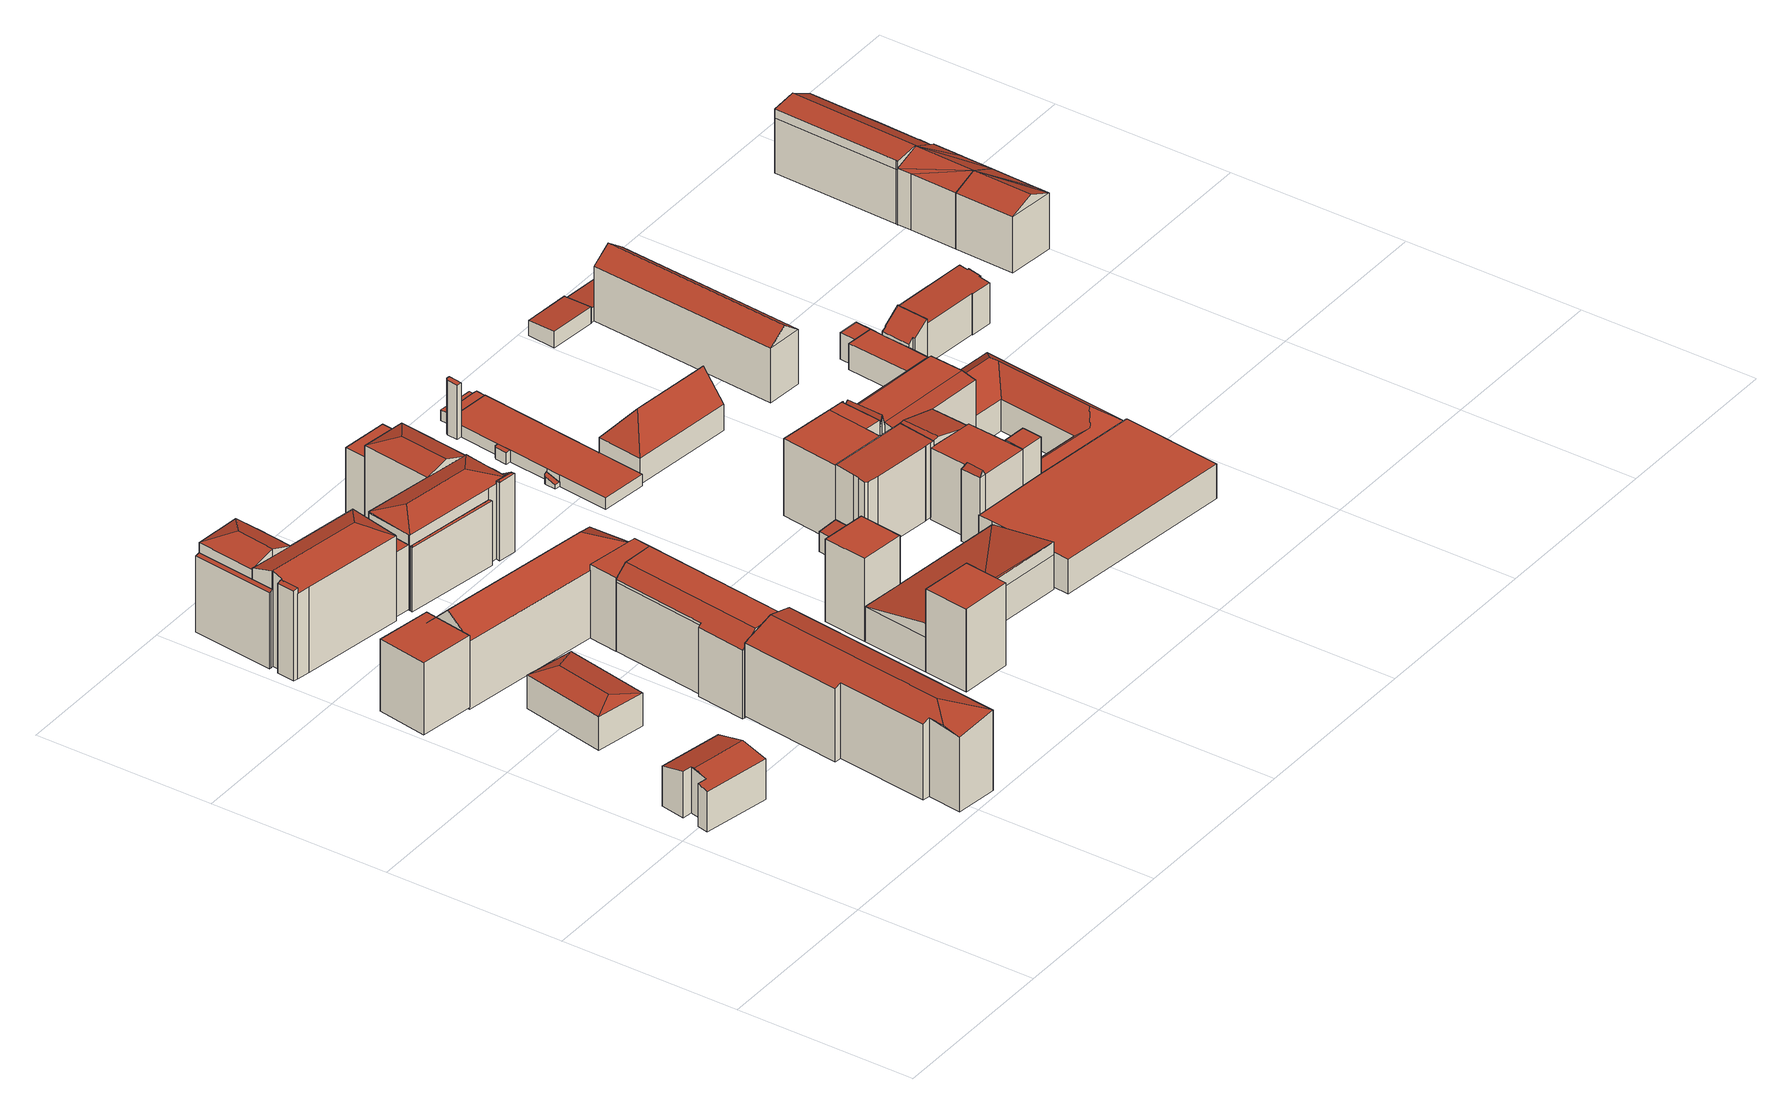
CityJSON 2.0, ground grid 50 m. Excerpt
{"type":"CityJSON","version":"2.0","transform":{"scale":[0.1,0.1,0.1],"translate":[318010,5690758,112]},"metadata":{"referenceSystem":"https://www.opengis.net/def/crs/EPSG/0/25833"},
"CityObjects":{
"building1":{"type":"Building","attributes":{"Dachtyp_tdc":"tdcFreeFormRoof","Gemeindeschluessel":14713000,"Dachneigung":14.2,"QualitaetDacherkennung":83,"Geometrietyp2DReferenz":"3000","function":"31001_9998","roofType":"5000","measuredHeight":13.36},"geometry":[{"type":"MultiSurface","lod":"2","boundaries":[[[0,1,2,3]],[[1,4,5,2]],[[4,6,7,5]],[[6,8,9,7]],[[8,10,11,9]],[[10,12,13,11]],[[12,14,15,13]],[[14,0,3,15]],[[10,16,17,0,14,12]],[[1,17,16,8,6,4]],[[1,0,17]],[[10,8,16]],[[3,2,5,7,9,11,13,15]]],"semantics":{"surfaces":[{"type":"WallSurface"},{"type":"RoofSurface"},{"type":"GroundSurface"}],"values":[0,0,0,0,0,0,0,0,1,1,0,0,2]}}]},
"building2":{"type":"Building","attributes":{"Dachtyp_tdc":"tdcPolyFlatRoof","Gemeindeschluessel":14713000,"Dachneigung":0,"QualitaetDacherkennung":47,"Geometrietyp2DReferenz":"3000","function":"31001_9998","roofType":"1000","measuredHeight":20.66},"geometry":[{"type":"MultiSurface","lod":"2","boundaries":[[[18,19,20,21]],[[19,22,23,20]],[[22,24,25,23]],[[24,18,21,25]],[[24,22,19,18]],[[21,20,23,25]]],"semantics":{"surfaces":[{"type":"WallSurface"},{"type":"RoofSurface"},{"type":"GroundSurface"}],"values":[0,0,0,0,1,2]}}]},
"building3":{"type":"Building","attributes":{"Dachtyp_tdc":"tdcHipRoof","Gemeindeschluessel":14713000,"Dachneigung":10.72,"QualitaetDacherkennung":70,"Geometrietyp2DReferenz":"3000","function":"31001_9998","roofType":"3200","measuredHeight":10.9},"geometry":[{"type":"MultiSurface","lod":"2","boundaries":[[[26,27,28,29]],[[27,30,31,28]],[[30,32,33,31]],[[32,26,29,33]],[[30,27,34]],[[26,32,35]],[[27,26,35,34]],[[32,30,34,35]],[[29,28,31,33]]],"semantics":{"surfaces":[{"type":"WallSurface"},{"type":"RoofSurface"},{"type":"GroundSurface"}],"values":[0,0,0,0,1,1,1,1,2]}}]},
"building4":{"type":"Building","attributes":{"Dachtyp_tdc":"tdcFreeFormRoof","Gemeindeschluessel":14713000,"Dachneigung":20.12,"QualitaetDacherkennung":16,"Geometrietyp2DReferenz":"3000","function":"31001_9998","roofType":"5000","measuredHeight":24.32},"geometry":[{"type":"MultiSurface","lod":"2","boundaries":[[[36,37,38,39]],[[37,40,41,38]],[[40,42,43,41]],[[42,44,45,43]],[[44,46,47,45]],[[46,48,49,47]],[[48,50,51,49]],[[50,36,39,51]],[[40,52,53,42]],[[37,54,52,40]],[[36,50,48,46,44,53,52,54]],[[44,42,53]],[[37,36,54]],[[39,38,41,43,45,47,49,51]]],"semantics":{"surfaces":[{"type":"WallSurface"},{"type":"RoofSurface"},{"type":"GroundSurface"}],"values":[0,0,0,0,0,0,0,0,1,1,1,0,0,2]}}]},
"building5":{"type":"Building","attributes":{"Gemeindeschluessel":14713000,"Geometrietyp2DReferenz":"3000","function":"31001_2000","roofType":"9999"},"children":["building5-1","building5-2","building5-3","building5-4"]},
"building5-1":{"type":"BuildingPart","attributes":{"Dachtyp_tdc":"tdcHipAndGableRoof","Dachneigung":20.07,"QualitaetDacherkennung":75,"Geometrietyp2DReferenz":"3000","roofType":"5000","measuredHeight":27.4},"parents":["building5"],"geometry":[{"type":"MultiSurface","lod":"2","boundaries":[[[55,56,57,58,59]],[[56,60,61,57]],[[60,62,63,61]],[[62,64,65,63]],[[56,55,66]],[[55,67,68,69,66]],[[69,70,64,62,60,56,66]],[[65,71,72,58,57,61,63]],[[73,70,69]],[[71,65,64,70,73]],[[68,73,69]],[[67,74,72,71,73,68]],[[55,59,74,67]],[[59,58,72,74]]],"semantics":{"surfaces":[{"type":"WallSurface"},{"type":"RoofSurface"},{"type":"GroundSurface"},{"type":"ClosureSurface"}],"values":[0,0,0,0,1,1,1,2,0,3,0,3,0,3]}}]},
"building5-2":{"type":"BuildingPart","attributes":{"Dachtyp_tdc":"tdcHipAndGableRoof","Dachneigung":19.99,"QualitaetDacherkennung":56,"Geometrietyp2DReferenz":"3000","roofType":"5000","measuredHeight":27.37},"parents":["building5"],"geometry":[{"type":"MultiSurface","lod":"2","boundaries":[[[75,76,77,78,79]],[[76,80,81,82,77]],[[83,84,85,65,64]],[[84,86,87,85]],[[86,88,89,87]],[[88,90,91,89]],[[90,92,93,91]],[[92,94,95,93]],[[90,88,86,84,96]],[[84,83,70,73,68,97,80,96]],[[80,76,75,98,94,92,90,96]],[[78,77,82,72,71,65,85,87,89,91,93,95]],[[97,67,74,81,80]],[[82,81,74,72]],[[83,64,70]],[[68,67,97]],[[64,65,71,73,70]],[[73,71,72,74,67,68]],[[79,98,75]],[[78,95,94,98,79]]],"semantics":{"surfaces":[{"type":"WallSurface"},{"type":"RoofSurface"},{"type":"GroundSurface"},{"type":"ClosureSurface"}],"values":[0,0,0,0,0,0,0,0,1,1,1,2,0,3,0,0,3,3,0,3]}}]},
"building5-3":{"type":"BuildingPart","attributes":{"Dachtyp_tdc":"tdcPolyFlatRoof","Dachneigung":19.24,"QualitaetDacherkennung":85,"Geometrietyp2DReferenz":"3000","roofType":"2100","measuredHeight":22.15},"parents":["building5"],"geometry":[{"type":"MultiSurface","lod":"2","boundaries":[[[99,100,101,77]],[[100,102,103,101]],[[102,104,105,103]],[[104,106,107,105]],[[106,59,58,107]],[[106,104,102,100,99,81,74,59]],[[58,72,82,77,101,103,105,107]],[[74,72,58,59]],[[77,82,81,99]],[[82,72,74,81]]],"semantics":{"surfaces":[{"type":"WallSurface"},{"type":"RoofSurface"},{"type":"GroundSurface"},{"type":"ClosureSurface"}],"values":[0,0,0,0,0,1,2,3,3,3]}}]},
"building5-4":{"type":"BuildingPart","attributes":{"Dachtyp_tdc":"tdcPolyFlatRoof","Dachneigung":23.38,"QualitaetDacherkennung":67,"Geometrietyp2DReferenz":"3000","roofType":"2100","measuredHeight":26.14},"parents":["building5"],"geometry":[{"type":"MultiSurface","lod":"2","boundaries":[[[108,109,110,95,94]],[[109,111,112,110]],[[111,79,78,112]],[[79,111,109,108,98]],[[95,110,112,78]],[[94,98,108]],[[95,78,79,98,94]]],"semantics":{"surfaces":[{"type":"WallSurface"},{"type":"RoofSurface"},{"type":"GroundSurface"},{"type":"ClosureSurface"}],"values":[0,0,0,1,2,0,3]}}]},
"building6":{"type":"Building","attributes":{"Gemeindeschluessel":14713000,"Geometrietyp2DReferenz":"3000","function":"31001_9998","roofType":"9999"},"children":["building6-1","building6-2"]},
"building6-1":{"type":"BuildingPart","attributes":{"Dachtyp_tdc":"tdcHipAndGableRoof","Dachneigung":45.48,"QualitaetDacherkennung":12,"Geometrietyp2DReferenz":"3000","roofType":"5000","measuredHeight":25.01},"parents":["building6"],"geometry":[{"type":"MultiSurface","lod":"2","boundaries":[[[113,114,115,116]],[[114,117,118,115]],[[119,113,116,120]],[[117,114,121]],[[113,119,122]],[[114,113,122,121]],[[119,123,117,121,122]],[[116,115,118,124,120]],[[120,124,123,119]],[[124,118,117,123]]],"semantics":{"surfaces":[{"type":"WallSurface"},{"type":"RoofSurface"},{"type":"GroundSurface"},{"type":"ClosureSurface"}],"values":[0,0,0,1,0,1,1,2,0,3]}}]},
"building6-2":{"type":"BuildingPart","attributes":{"Dachtyp_tdc":"tdcPolyFlatRoof","Dachneigung":0,"QualitaetDacherkennung":70,"Geometrietyp2DReferenz":"3000","roofType":"1000","measuredHeight":21.09},"parents":["building6"],"geometry":[{"type":"MultiSurface","lod":"2","boundaries":[[[125,126,127,118,117]],[[126,128,129,127]],[[128,130,131,129]],[[130,132,123,124,131]],[[132,130,128,126,125]],[[118,127,129,131,124]],[[117,123,132,125]],[[118,124,123,117]]],"semantics":{"surfaces":[{"type":"WallSurface"},{"type":"RoofSurface"},{"type":"GroundSurface"},{"type":"ClosureSurface"}],"values":[0,0,0,0,1,2,0,3]}}]},
"building7":{"type":"Building","attributes":{"Dachtyp_tdc":"tdcFreeFormRoof","Gemeindeschluessel":14713000,"Dachneigung":1.66,"QualitaetDacherkennung":72,"Geometrietyp2DReferenz":"3000","function":"31001_9998","roofType":"5000","measuredHeight":24.01},"geometry":[{"type":"MultiSurface","lod":"2","boundaries":[[[133,134,135,136]],[[134,137,138,135]],[[137,139,140,138]],[[139,141,142,140]],[[141,143,144,142]],[[143,145,146,144]],[[145,147,148,146]],[[147,149,150,148]],[[149,151,152,150]],[[151,133,136,152]],[[153,154,155,156,143,141,157,158]],[[159,160,161,162]],[[160,153,158,163,161]],[[134,161,163,137]],[[137,163,158,157,139]],[[133,162,161,134]],[[151,159,162,133]],[[149,154,153,160,159,151]],[[139,157,141]],[[143,156,145]],[[145,156,155,147]],[[147,155,154,149]],[[136,135,138,140,142,144,146,148,150,152]]],"semantics":{"surfaces":[{"type":"WallSurface"},{"type":"RoofSurface"},{"type":"GroundSurface"}],"values":[0,0,0,0,0,0,0,0,0,0,1,1,1,0,0,0,0,0,0,0,0,0,2]}}]},
"building8":{"type":"Building","attributes":{"Dachtyp_tdc":"tdcPolyFlatRoof","Gemeindeschluessel":14713000,"Dachneigung":0,"QualitaetDacherkennung":59,"Geometrietyp2DReferenz":"3000","function":"31001_2000","roofType":"1000","measuredHeight":18.46},"geometry":[{"type":"MultiSurface","lod":"2","boundaries":[[[164,165,85,87]],[[165,166,167,85]],[[166,168,169,167]],[[168,170,171,169]],[[170,172,173,171]],[[172,164,87,173]],[[172,170,168,166,165,164]],[[87,85,167,169,171,173]]],"semantics":{"surfaces":[{"type":"WallSurface"},{"type":"RoofSurface"},{"type":"GroundSurface"}],"values":[0,0,0,0,0,0,1,2]}}]},
"building9":{"type":"Building","attributes":{"Gemeindeschluessel":14713000,"Geometrietyp2DReferenz":"3000","function":"31001_2000","roofType":"9999"},"children":["building9-1","building9-2","building9-3","building9-4","building9-5"]},
"building9-1":{"type":"BuildingPart","attributes":{"Dachtyp_tdc":"tdcHipAndGableRoof","Dachneigung":20.1,"QualitaetDacherkennung":88,"Geometrietyp2DReferenz":"3000","roofType":"5000","measuredHeight":24.13},"parents":["building9"],"geometry":[{"type":"MultiSurface","lod":"2","boundaries":[[[174,175,176,177,178]],[[175,179,180,181,176]],[[179,175,182]],[[175,174,183,184,182]],[[185,179,182,184,186]],[[177,176,181,187]],[[185,188,189,180,179]],[[189,187,181,180]],[[178,177,187,189,188]],[[178,188,185,174]],[[184,183,186]],[[186,183,174,185]]],"semantics":{"surfaces":[{"type":"WallSurface"},{"type":"RoofSurface"},{"type":"GroundSurface"},{"type":"ClosureSurface"}],"values":[0,0,1,1,1,2,0,3,3,3,0,3]}}]},
"building9-2":{"type":"BuildingPart","attributes":{"Dachtyp_tdc":"tdcHipRoof","Dachneigung":20.15,"QualitaetDacherkennung":71,"Geometrietyp2DReferenz":"3000","roofType":"3200","measuredHeight":24.13},"parents":["building9"],"geometry":[{"type":"MultiSurface","lod":"2","boundaries":[[[190,191,192,193,194,195]],[[196,197,198,199,200]],[[201,202,203,204,205]],[[202,206,207,203]],[[206,178,177,207]],[[208,209,210,211,212]],[[213,202,214,215]],[[211,186,183,174,213,215,212]],[[197,196,208,212,215,214,201]],[[202,213,206]],[[201,214,202]],[[206,213,174,178]],[[188,185,211,210,190]],[[190,210,209,191]],[[191,209,208,216]],[[177,187,194,193,217,200,199,204,203,207]],[[187,177,178,188,189]],[[195,189,188,190]],[[194,187,189,195]],[[216,192,191]],[[217,193,192,216,208]],[[200,217,208,196]],[[205,198,197,201]],[[205,204,199,198]],[[185,186,211]],[[178,174,185,188]],[[185,174,183,186]]],"semantics":{"surfaces":[{"type":"WallSurface"},{"type":"RoofSurface"},{"type":"GroundSurface"},{"type":"ClosureSurface"}],"values":[0,0,0,0,0,1,1,1,1,0,0,0,0,0,0,2,3,0,3,0,3,3,0,3,0,3,3]}}]},
"building9-3":{"type":"BuildingPart","attributes":{"Dachtyp_tdc":"tdcFreeFormRoof","Dachneigung":32.84,"QualitaetDacherkennung":31,"Geometrietyp2DReferenz":"3000","roofType":"5000","measuredHeight":22.77},"parents":["building9"],"geometry":[{"type":"MultiSurface","lod":"2","boundaries":[[[218,219,220,221]],[[219,222,223,220]],[[222,224,225,223]],[[224,226,196,200,225]],[[192,218,221,193]],[[226,224,227]],[[224,222,228,227]],[[222,219,228]],[[219,218,192,216,229,226,227,228]],[[221,220,223,225,200,217,193]],[[208,196,226,229]],[[208,217,200,196]],[[216,208,229]],[[192,193,217,208,216]]],"semantics":{"surfaces":[{"type":"WallSurface"},{"type":"RoofSurface"},{"type":"GroundSurface"},{"type":"ClosureSurface"}],"values":[0,0,0,0,0,1,1,1,1,2,0,3,0,3]}}]},
"building9-4":{"type":"BuildingPart","attributes":{"Dachtyp_tdc":"tdcPolyFlatRoof","Dachneigung":21.23,"QualitaetDacherkennung":42,"Geometrietyp2DReferenz":"3000","roofType":"2100","measuredHeight":18.93},"parents":["building9"],"geometry":[{"type":"MultiSurface","lod":"2","boundaries":[[[180,230,231,181]],[[230,232,233,231]],[[232,234,235,233]],[[234,236,237,235]],[[236,195,194,237]],[[195,236,234,232,230,180,189]],[[181,231,233,235,237,194,187]],[[180,181,187,189]],[[189,187,194,195]]],"semantics":{"surfaces":[{"type":"WallSurface"},{"type":"RoofSurface"},{"type":"GroundSurface"},{"type":"ClosureSurface"}],"values":[0,0,0,0,0,1,2,3,3]}}]},
"building9-5":{"type":"BuildingPart","attributes":{"Dachtyp_tdc":"tdcFreeFormRoof","Dachneigung":32.4,"QualitaetDacherkennung":29,"Geometrietyp2DReferenz":"3000","roofType":"5000","measuredHeight":18.78},"parents":["building9"],"geometry":[{"type":"MultiSurface","lod":"2","boundaries":[[[198,238,239,199]],[[238,240,241,239]],[[240,242,243,241]],[[242,244,245,243]],[[244,205,204,245]],[[246,247,240,238]],[[246,238,198]],[[198,205,248,249,247,246]],[[248,250,242,249]],[[247,249,242,240]],[[242,250,244]],[[244,250,248,205]],[[199,239,241,243,245,204]],[[199,204,205,198]]],"semantics":{"surfaces":[{"type":"WallSurface"},{"type":"RoofSurface"},{"type":"GroundSurface"},{"type":"ClosureSurface"}],"values":[0,0,0,0,0,1,1,1,1,1,0,0,2,3]}}]},
"building10":{"type":"Building","attributes":{"Gemeindeschluessel":14713000,"Geometrietyp2DReferenz":"3000","function":"31001_9998","roofType":"9999"},"children":["building10-1","building10-2","building10-3"]},
"building10-1":{"type":"BuildingPart","attributes":{"Dachtyp_tdc":"tdcPolyFlatRoof","Dachneigung":0,"QualitaetDacherkennung":74,"Geometrietyp2DReferenz":"3000","roofType":"1000","measuredHeight":23.69},"parents":["building10"],"geometry":[{"type":"MultiSurface","lod":"2","boundaries":[[[251,252,253,254,255]],[[252,256,257,253]],[[256,258,259,260,257]],[[258,256,252,251]],[[254,253,257,260]],[[255,259,258,251]],[[255,254,260,259]]],"semantics":{"surfaces":[{"type":"WallSurface"},{"type":"RoofSurface"},{"type":"GroundSurface"},{"type":"ClosureSurface"}],"values":[0,0,0,1,2,0,3]}}]},
"building10-2":{"type":"BuildingPart","attributes":{"Dachtyp_tdc":"tdcPolyFlatRoof","Dachneigung":0,"QualitaetDacherkennung":70,"Geometrietyp2DReferenz":"3000","roofType":"1000","measuredHeight":23.7},"parents":["building10"],"geometry":[{"type":"MultiSurface","lod":"2","boundaries":[[[261,262,263,264,265,266]],[[262,267,268,263]],[[267,269,270,268]],[[269,271,272,273,274,270]],[[269,267,262,261,271]],[[274,264,263,268,270]],[[266,272,271,261]],[[265,264,274,273]],[[265,273,272,266]]],"semantics":{"surfaces":[{"type":"WallSurface"},{"type":"RoofSurface"},{"type":"GroundSurface"},{"type":"ClosureSurface"}],"values":[0,0,0,0,1,2,0,3,3]}}]},
"building10-3":{"type":"BuildingPart","attributes":{"Dachtyp_tdc":"tdcHipAndGableRoof","Dachneigung":11.83,"QualitaetDacherkennung":5,"Geometrietyp2DReferenz":"3000","roofType":"5000","measuredHeight":13.82},"parents":["building10"],"geometry":[{"type":"MultiSurface","lod":"2","boundaries":[[[259,275,276,260]],[[275,277,278,276]],[[277,265,264,278]],[[273,255,254,274]],[[279,275,280]],[[275,259,255,281,280]],[[272,266,279,280,281]],[[273,272,281,255]],[[277,279,266,265]],[[275,279,277]],[[260,276,278,264,274,254]],[[274,264,265,273]],[[260,254,255,259]],[[265,266,272,273]]],"semantics":{"surfaces":[{"type":"WallSurface"},{"type":"RoofSurface"},{"type":"GroundSurface"},{"type":"ClosureSurface"}],"values":[0,0,0,0,1,1,1,0,0,0,2,3,3,3]}}]},
"building11":{"type":"Building","attributes":{"Dachtyp_tdc":"tdcPolyFlatRoof","Gemeindeschluessel":14713000,"Dachneigung":0,"QualitaetDacherkennung":59,"Geometrietyp2DReferenz":"3000","function":"31001_2000","roofType":"1000","measuredHeight":18.62},"geometry":[{"type":"MultiSurface","lod":"2","boundaries":[[[282,283,284,285]],[[283,286,287,284]],[[286,288,289,287]],[[288,282,285,289]],[[288,286,283,282]],[[285,284,287,289]]],"semantics":{"surfaces":[{"type":"WallSurface"},{"type":"RoofSurface"},{"type":"GroundSurface"}],"values":[0,0,0,0,1,2]}}]},
"building12":{"type":"Building","attributes":{"name":"Musikalisch-Sportliches Gymnasium","Dachtyp_tdc":"tdcPolyFlatRoof","Gemeindeschluessel":14713000,"Dachneigung":3.89,"QualitaetDacherkennung":76,"Geometrietyp2DReferenz":"3000","function":"31001_3021","roofType":"2100","measuredHeight":6.1},"geometry":[{"type":"MultiSurface","lod":"2","boundaries":[[[290,291,292,293]],[[291,294,295,292]],[[294,296,297,295]],[[296,290,293,297]],[[296,294,291,290]],[[293,292,295,297]]],"semantics":{"surfaces":[{"type":"WallSurface"},{"type":"RoofSurface"},{"type":"GroundSurface"}],"values":[0,0,0,0,1,2]}}]},
"building13":{"type":"Building","attributes":{"name":"Musikalisch-Sportliches Gymnasium","Dachtyp_tdc":"tdcPolyFlatRoof","Gemeindeschluessel":14713000,"Dachneigung":3.27,"QualitaetDacherkennung":60,"Geometrietyp2DReferenz":"3000","function":"31001_3021","roofType":"2100","measuredHeight":21.83},"geometry":[{"type":"MultiSurface","lod":"2","boundaries":[[[298,299,300,301]],[[299,302,303,300]],[[302,304,305,303]],[[304,306,293,305]],[[306,307,297,293]],[[307,308,309,297]],[[308,310,311,309]],[[310,312,313,311]],[[312,314,315,313]],[[314,316,317,315]],[[316,318,319,317]],[[318,320,321,319]],[[320,322,323,321]],[[322,324,325,323]],[[324,298,301,325]],[[324,322,320,318,316,314,312,310,308,307,306,304,302,299,298]],[[301,300,303,305,293,297,309,311,313,315,317,319,321,323,325]]],"semantics":{"surfaces":[{"type":"WallSurface"},{"type":"RoofSurface"},{"type":"GroundSurface"}],"values":[0,0,0,0,0,0,0,0,0,0,0,0,0,0,0,1,2]}}]},
"building14":{"type":"Building","attributes":{"name":"Musikalisch-Sportliches Gymnasium","Gemeindeschluessel":14713000,"Geometrietyp2DReferenz":"3000","function":"31001_3021","roofType":"9999"},"children":["building14-1","building14-2"]},
"building14-1":{"type":"BuildingPart","attributes":{"Dachtyp_tdc":"tdcPolyFlatRoof","Dachneigung":0,"QualitaetDacherkennung":62,"Geometrietyp2DReferenz":"3000","roofType":"1000","measuredHeight":21.98},"parents":["building14"],"geometry":[{"type":"MultiSurface","lod":"2","boundaries":[[[326,327,328,329]],[[330,331,332,333]],[[331,334,335,332]],[[334,326,329,335]],[[334,331,330,327,326]],[[329,328,333,332,335]],[[330,333,328,327]]],"semantics":{"surfaces":[{"type":"WallSurface"},{"type":"RoofSurface"},{"type":"GroundSurface"},{"type":"ClosureSurface"}],"values":[0,0,0,0,1,2,3]}}]},
"building14-2":{"type":"BuildingPart","attributes":{"Dachtyp_tdc":"tdcPolyFlatRoof","Dachneigung":0,"QualitaetDacherkennung":60,"Geometrietyp2DReferenz":"3000","roofType":"1000","measuredHeight":21.98},"parents":["building14"],"geometry":[{"type":"MultiSurface","lod":"2","boundaries":[[[336,337,328,327]],[[336,338,339,337]],[[338,340,341,339]],[[340,342,343,341]],[[342,330,333,343]],[[342,340,338,336,327,330]],[[333,328,337,339,341,343]],[[330,327,328,333]]],"semantics":{"surfaces":[{"type":"WallSurface"},{"type":"RoofSurface"},{"type":"GroundSurface"},{"type":"ClosureSurface"}],"values":[0,0,0,0,0,1,2,3]}}]},
"building15":{"type":"Building","attributes":{"Gemeindeschluessel":14713000,"Geometrietyp2DReferenz":"3000","function":"31001_9998","roofType":"9999"},"children":["building15-1","building15-2","building15-3","building15-4","building15-5","building15-6","building15-7"]},
"building15-1":{"type":"BuildingPart","attributes":{"Dachtyp_tdc":"tdcPolyFlatRoof","Dachneigung":0,"QualitaetDacherkennung":75,"Geometrietyp2DReferenz":"3000","roofType":"1000","measuredHeight":3.27},"parents":["building15"],"geometry":[{"type":"MultiSurface","lod":"2","boundaries":[[[344,345,346,347]],[[345,348,349,346]],[[348,350,351,349]],[[352,344,347,353]],[[352,350,348,345,344]],[[347,346,349,351,353]],[[353,351,350,352]]],"semantics":{"surfaces":[{"type":"WallSurface"},{"type":"RoofSurface"},{"type":"GroundSurface"},{"type":"ClosureSurface"}],"values":[0,0,0,0,1,2,3]}}]},
"building15-2":{"type":"BuildingPart","attributes":{"Dachtyp_tdc":"tdcFreeFormRoof","Dachneigung":51.03,"QualitaetDacherkennung":3,"Geometrietyp2DReferenz":"3000","roofType":"5000","measuredHeight":15.5},"parents":["building15"],"geometry":[{"type":"MultiSurface","lod":"2","boundaries":[[[354,355,356,357,358]],[[355,359,360,356]],[[359,361,362,363,360]],[[364,365,361,359]],[[364,359,355]],[[365,364,355,354]],[[365,354,361]],[[357,356,360,363]],[[358,362,361,354]],[[358,357,363,362]]],"semantics":{"surfaces":[{"type":"WallSurface"},{"type":"RoofSurface"},{"type":"GroundSurface"},{"type":"ClosureSurface"}],"values":[0,0,0,1,0,1,1,2,0,3]}}]},
"building15-3":{"type":"BuildingPart","attributes":{"Dachtyp_tdc":"tdcPolyFlatRoof","Dachneigung":0,"QualitaetDacherkennung":2,"Geometrietyp2DReferenz":"3000","roofType":"1000","measuredHeight":15.55},"parents":["building15"],"geometry":[{"type":"MultiSurface","lod":"2","boundaries":[[[366,367,368,369]],[[367,370,371,368]],[[370,372,373,371]],[[372,374,375,376,373]],[[377,366,369,378,379]],[[377,374,372,370,367,366]],[[369,368,371,373,376,378]],[[379,375,374,377]],[[379,378,376,375]]],"semantics":{"surfaces":[{"type":"WallSurface"},{"type":"RoofSurface"},{"type":"GroundSurface"},{"type":"ClosureSurface"}],"values":[0,0,0,0,0,1,2,0,3]}}]},
"building15-4":{"type":"BuildingPart","attributes":{"Dachtyp_tdc":"tdcPolyFlatRoof","Dachneigung":0,"QualitaetDacherkennung":36,"Geometrietyp2DReferenz":"3000","roofType":"1000","measuredHeight":3.29},"parents":["building15"],"geometry":[{"type":"MultiSurface","lod":"2","boundaries":[[[362,380,381,363]],[[380,382,383,381]],[[382,384,385,386,383]],[[387,352,353,388,389]],[[379,378,351,350]],[[375,390,391,392,376]],[[393,394,395,396,397]],[[394,358,357,395]],[[358,394,393,390,375,379,350,352,387,384,382,380,362]],[[363,381,383,386,388,353,351,378,376,392,396,395,357]],[[389,385,384,387]],[[389,388,386,385]],[[350,351,353,352]],[[376,378,379,375]],[[397,391,390,393]],[[397,396,392,391]],[[363,357,358,362]]],"semantics":{"surfaces":[{"type":"WallSurface"},{"type":"RoofSurface"},{"type":"GroundSurface"},{"type":"ClosureSurface"}],"values":[0,0,0,0,0,0,0,0,1,2,0,3,3,3,0,3,3]}}]},
"building15-5":{"type":"BuildingPart","attributes":{"Dachtyp_tdc":"tdcPolyFlatRoof","Dachneigung":0,"QualitaetDacherkennung":0,"Geometrietyp2DReferenz":"3000","roofType":"9999","measuredHeight":3},"parents":["building15"],"geometry":[{"type":"MultiSurface","lod":"2","boundaries":[[[398,399,400,401]],[[401,400,402,403]],[[400,399,404,402]],[[398,401,403,405]],[[403,402,404,405]],[[405,404,399,398]]],"semantics":{"surfaces":[{"type":"RoofSurface"},{"type":"WallSurface"},{"type":"GroundSurface"},{"type":"ClosureSurface"}],"values":[0,1,1,1,2,3]}}]},
"building15-6":{"type":"BuildingPart","attributes":{"Dachtyp_tdc":"tdcPolyFlatRoof","Dachneigung":0,"QualitaetDacherkennung":10,"Geometrietyp2DReferenz":"3000","roofType":"1000","measuredHeight":3.19},"parents":["building15"],"geometry":[{"type":"MultiSurface","lod":"2","boundaries":[[[391,406,398,405,392]],[[407,408,409,404,399]],[[408,397,396,409]],[[397,408,407,406,391]],[[392,405,404,409,396]],[[399,398,406,407]],[[399,404,405,398]],[[392,396,397,391]]],"semantics":{"surfaces":[{"type":"WallSurface"},{"type":"RoofSurface"},{"type":"GroundSurface"},{"type":"ClosureSurface"}],"values":[0,0,0,1,2,0,3,3]}}]},
"building15-7":{"type":"BuildingPart","attributes":{"Dachtyp_tdc":"tdcPolyFlatRoof","Dachneigung":17.67,"QualitaetDacherkennung":45,"Geometrietyp2DReferenz":"3000","roofType":"2100","measuredHeight":2.42},"parents":["building15"],"geometry":[{"type":"MultiSurface","lod":"2","boundaries":[[[410,389,388,411]],[[385,412,413,386]],[[385,389,410,414,415,412]],[[413,416,417,411,388,386]],[[412,415,416,413]],[[415,414,417,416]],[[414,410,411,417]],[[385,386,388,389]]],"semantics":{"surfaces":[{"type":"WallSurface"},{"type":"RoofSurface"},{"type":"GroundSurface"},{"type":"ClosureSurface"}],"values":[0,0,1,2,0,0,0,3]}}]},
"building16":{"type":"Building","attributes":{"Gemeindeschluessel":14713000,"Dachneigung":90,"Dachorientierung":0,"MittlereTraufHoehe":123.19,"QualitaetDacherkennung":90,"ObjektHoehe":9.84,"BodenHoehe":113.34,"Geometrietyp2DReferenz":"3000","AbsoluteHoehe":123.19,"Dachflaeche":1482.56,"function":"31001_3211","roofType":"1000","measuredHeight":9.84,"storeysAboveGround":3},"geometry":[{"type":"MultiSurface","lod":"2","boundaries":[[[418,419,420,421]],[[419,422,423,420]],[[422,424,425,423]],[[424,426,427,425]],[[426,428,429,427]],[[428,430,431,429]],[[430,432,433,431]],[[432,434,435,433]],[[434,418,421,435]],[[434,432,430,428,426,424,422,419,418]],[[421,420,423,425,427,429,431,433,435]]],"semantics":{"surfaces":[{"type":"WallSurface"},{"type":"RoofSurface"},{"type":"GroundSurface"}],"values":[0,0,0,0,0,0,0,0,0,1,2]}}]},
"building17":{"type":"Building","attributes":{"Dachtyp_tdc":"tdcPolyFlatRoof","Gemeindeschluessel":14713000,"Dachneigung":0,"QualitaetDacherkennung":78,"Geometrietyp2DReferenz":"3000","function":"31001_3211","roofType":"1000","measuredHeight":9.83},"geometry":[{"type":"MultiSurface","lod":"2","boundaries":[[[434,418,436,437]],[[418,419,438,436]],[[419,422,439,438]],[[422,424,440,439]],[[424,426,441,440]],[[426,428,442,441]],[[428,430,443,442]],[[430,432,444,443]],[[432,434,437,444]],[[432,430,428,426,424,422,419,418,434]],[[437,436,438,439,440,441,442,443,444]]],"semantics":{"surfaces":[{"type":"WallSurface"},{"type":"RoofSurface"},{"type":"GroundSurface"}],"values":[0,0,0,0,0,0,0,0,0,1,2]}}]},
"building18":{"type":"Building","attributes":{"name":"Musikalisch-Sportliches Gymnasium","Gemeindeschluessel":14713000,"Geometrietyp2DReferenz":"3000","function":"31001_3021","roofType":"9999"},"children":["building18-1","building18-2","building18-3","building18-4","building18-5","building18-6"]},
"building18-1":{"type":"BuildingPart","attributes":{"Dachtyp_tdc":"tdcCutGableRoof","Dachneigung":0.25,"QualitaetDacherkennung":62,"Geometrietyp2DReferenz":"3000","roofType":"9999","measuredHeight":20.57},"parents":["building18"],"geometry":[{"type":"MultiSurface","lod":"2","boundaries":[[[445,446,447,448]],[[446,449,450,447]],[[449,451,450]],[[452,453,454,455]],[[453,456,457,454]],[[456,458,459,457]],[[458,460,461,459]],[[449,446,445,462,463,460,458]],[[456,453,452,464,465]],[[458,456,465,449]],[[461,466,467,448,447,450,468,455,454,457,459]],[[460,463,466,461]],[[462,467,466,463]],[[445,448,467,462]],[[465,469,451,449]],[[469,468,450,451]],[[464,469,465]],[[468,469,464,452,455]]],"semantics":{"surfaces":[{"type":"WallSurface"},{"type":"RoofSurface"},{"type":"GroundSurface"},{"type":"ClosureSurface"}],"values":[0,0,0,0,0,0,0,1,1,1,2,0,3,3,0,3,0,3]}}]},
"building18-2":{"type":"BuildingPart","attributes":{"Dachtyp_tdc":"tdcFreeFormRoof","Dachneigung":61.37,"QualitaetDacherkennung":24,"Geometrietyp2DReferenz":"3000","roofType":"5000","measuredHeight":22.37},"parents":["building18"],"geometry":[{"type":"MultiSurface","lod":"2","boundaries":[[[470,471,472,473,474]],[[471,475,476,472]],[[475,477,478,479,476]],[[480,477,475]],[[481,480,475,471]],[[481,471,470]],[[480,481,470,477]],[[473,472,476,479]],[[474,478,477,470]],[[474,473,479,478]]],"semantics":{"surfaces":[{"type":"WallSurface"},{"type":"RoofSurface"},{"type":"GroundSurface"},{"type":"ClosureSurface"}],"values":[0,0,0,1,1,0,1,2,0,3]}}]},
"building18-3":{"type":"BuildingPart","attributes":{"Dachtyp_tdc":"tdcPolyFlatRoof","Dachneigung":0,"QualitaetDacherkennung":69,"Geometrietyp2DReferenz":"3000","roofType":"1000","measuredHeight":20.7},"parents":["building18"],"geometry":[{"type":"MultiSurface","lod":"2","boundaries":[[[482,483,484,485,486]],[[483,487,488,484]],[[487,489,490,488]],[[489,491,492,493,490]],[[491,489,487,483,482]],[[485,484,488,490,493]],[[486,492,491,482]],[[486,485,493,492]]],"semantics":{"surfaces":[{"type":"WallSurface"},{"type":"RoofSurface"},{"type":"GroundSurface"},{"type":"ClosureSurface"}],"values":[0,0,0,0,1,2,0,3]}}]},
"building18-4":{"type":"BuildingPart","attributes":{"Dachtyp_tdc":"tdcPolyFlatRoof","Dachneigung":0,"QualitaetDacherkennung":66,"Geometrietyp2DReferenz":"3000","roofType":"1000","measuredHeight":20.45},"parents":["building18"],"geometry":[{"type":"MultiSurface","lod":"2","boundaries":[[[494,486,485,495,496]],[[492,474,473,493]],[[478,497,498,479]],[[497,499,500,501,498]],[[499,497,478,474,492,486,494,502]],[[495,485,493,473,479,498,501]],[[493,485,486,492]],[[479,473,474,478]],[[496,502,494]],[[496,495,501,500]],[[496,500,499,502]]],"semantics":{"surfaces":[{"type":"WallSurface"},{"type":"RoofSurface"},{"type":"GroundSurface"},{"type":"ClosureSurface"}],"values":[0,0,0,0,1,2,3,3,0,3,3]}}]},
"building18-5":{"type":"BuildingPart","attributes":{"Dachtyp_tdc":"tdcGableRoof","Dachneigung":13.16,"QualitaetDacherkennung":28,"Geometrietyp2DReferenz":"3000","roofType":"3100","measuredHeight":22.18},"parents":["building18"],"geometry":[{"type":"MultiSurface","lod":"2","boundaries":[[[500,503,504,501]],[[503,505,445,448,504]],[[506,496,495,466,463]],[[506,507,508,502,496]],[[509,510,314,508,507,511]],[[505,509,511,512]],[[512,511,507,506]],[[500,499,314,510,503]],[[503,510,509,505]],[[495,501,504,448,467,466]],[[501,495,496,500]],[[462,445,505,512]],[[462,467,448,445]],[[463,462,512,506]],[[463,466,467,462]],[[508,314,499,502]],[[502,499,500,496]]],"semantics":{"surfaces":[{"type":"WallSurface"},{"type":"RoofSurface"},{"type":"GroundSurface"},{"type":"ClosureSurface"}],"values":[0,0,0,1,1,0,0,0,0,2,3,0,3,0,3,0,3]}}]},
"building18-6":{"type":"BuildingPart","attributes":{"Dachtyp_tdc":"tdcFreeFormRoof","Dachneigung":74.07,"QualitaetDacherkennung":30,"Geometrietyp2DReferenz":"3000","roofType":"5000","measuredHeight":22.76},"parents":["building18"],"geometry":[{"type":"MultiSurface","lod":"2","boundaries":[[[513,514,515,516]],[[515,517,518,516]],[[518,451,469,464,513,516]],[[519,520,521,455,468,450,522]],[[517,515,520,519]],[[515,514,521,520]],[[514,513,455,521]],[[513,452,455]],[[451,518,522,450]],[[518,517,519,522]],[[464,452,513]],[[450,468,469,451]],[[468,455,452,464,469]]],"semantics":{"surfaces":[{"type":"RoofSurface"},{"type":"GroundSurface"},{"type":"WallSurface"},{"type":"ClosureSurface"}],"values":[0,0,0,1,2,2,2,2,2,2,2,3,3]}}]},
"building19":{"type":"Building","attributes":{"Dachtyp_tdc":"tdcFreeFormRoof","Gemeindeschluessel":14713000,"Dachneigung":37.89,"QualitaetDacherkennung":7,"Geometrietyp2DReferenz":"3000","function":"31001_9998","roofType":"5000","measuredHeight":15.01},"geometry":[{"type":"MultiSurface","lod":"2","boundaries":[[[523,524,525,526]],[[524,527,436,525]],[[527,528,437,436]],[[528,529,530,437]],[[529,531,532,530]],[[531,533,534,532]],[[533,535,536,534]],[[535,523,526,536]],[[537,538,539,535,533]],[[540,541,537,533,531]],[[542,540,531,529]],[[542,529,528]],[[541,540,542,528,527]],[[538,537,541,527,524]],[[539,538,524,523]],[[539,523,535]],[[526,525,436,437,530,532,534,536]]],"semantics":{"surfaces":[{"type":"WallSurface"},{"type":"RoofSurface"},{"type":"GroundSurface"}],"values":[0,0,0,0,0,0,0,0,1,1,1,1,1,1,1,0,2]}}]},
"building20":{"type":"Building","attributes":{"Dachtyp_tdc":"tdcPolyFlatRoof","Gemeindeschluessel":14713000,"Dachneigung":2.75,"QualitaetDacherkennung":85,"Geometrietyp2DReferenz":"3000","function":"31001_9998","roofType":"2100","measuredHeight":4.67},"geometry":[{"type":"MultiSurface","lod":"2","boundaries":[[[543,544,545,546]],[[544,547,548,545]],[[547,549,550,548]],[[549,543,546,550]],[[549,547,544,543]],[[546,545,548,550]]],"semantics":{"surfaces":[{"type":"WallSurface"},{"type":"RoofSurface"},{"type":"GroundSurface"}],"values":[0,0,0,0,1,2]}}]},
"building21":{"type":"Building","attributes":{"Dachtyp_tdc":"tdcFreeFormRoof","Gemeindeschluessel":14713000,"Dachneigung":36.83,"QualitaetDacherkennung":85,"Geometrietyp2DReferenz":"3000","function":"31001_9998","roofType":"5000","measuredHeight":19.51},"geometry":[{"type":"MultiSurface","lod":"2","boundaries":[[[551,552,553,554]],[[552,555,556,553]],[[555,557,558,556]],[[557,551,554,558]],[[559,560,557,555]],[[552,551,560,559]],[[555,552,559]],[[551,557,560]],[[554,553,556,558]]],"semantics":{"surfaces":[{"type":"WallSurface"},{"type":"RoofSurface"},{"type":"GroundSurface"}],"values":[0,0,0,0,1,1,0,0,2]}}]},
"building22":{"type":"Building","attributes":{"Gemeindeschluessel":14713000,"Geometrietyp2DReferenz":"3000","function":"31001_9998","roofType":"9999"},"children":["building22-1","building22-2","building22-3","building22-4"]},
"building22-1":{"type":"BuildingPart","attributes":{"Dachtyp_tdc":"tdcPolyFlatRoof","Dachneigung":0,"QualitaetDacherkennung":73,"Geometrietyp2DReferenz":"3000","roofType":"1000","measuredHeight":7.48},"parents":["building22"],"geometry":[{"type":"MultiSurface","lod":"2","boundaries":[[[561,562,563,564]],[[562,565,566,563]],[[565,567,568,566]],[[567,565,562,561]],[[564,563,566,568]],[[564,568,567,561]]],"semantics":{"surfaces":[{"type":"WallSurface"},{"type":"RoofSurface"},{"type":"GroundSurface"},{"type":"ClosureSurface"}],"values":[0,0,0,1,2,3]}}]},
"building22-2":{"type":"BuildingPart","attributes":{"Dachtyp_tdc":"tdcPolyFlatRoof","Dachneigung":37.63,"QualitaetDacherkennung":61,"Geometrietyp2DReferenz":"3000","roofType":"2100","measuredHeight":12.9},"parents":["building22"],"geometry":[{"type":"MultiSurface","lod":"2","boundaries":[[[569,570,571,572]],[[570,573,574,571]],[[573,575,576,577,574]],[[578,579,580,581,582]],[[579,583,584,580]],[[583,585,586,584]],[[585,569,572,586]],[[585,583,579,578,575,573,570,569]],[[572,571,574,577,581,580,584,586]],[[582,576,575,578]],[[582,581,577,576]]],"semantics":{"surfaces":[{"type":"WallSurface"},{"type":"RoofSurface"},{"type":"GroundSurface"},{"type":"ClosureSurface"}],"values":[0,0,0,0,0,0,0,1,2,0,3]}}]},
"building22-3":{"type":"BuildingPart","attributes":{"Dachtyp_tdc":"tdcPolyFlatRoof","Dachneigung":0,"QualitaetDacherkennung":90,"Geometrietyp2DReferenz":"3000","roofType":"1000","measuredHeight":7.49},"parents":["building22"],"geometry":[{"type":"MultiSurface","lod":"2","boundaries":[[[587,588,589,590]],[[588,561,564,589]],[[582,581,568,567]],[[576,591,592,577]],[[593,587,590,594]],[[593,591,576,582,567,561,588,587]],[[590,589,564,568,581,577,592,594]],[[567,568,564,561]],[[577,581,582,576]],[[591,593,594,592]]],"semantics":{"surfaces":[{"type":"WallSurface"},{"type":"RoofSurface"},{"type":"GroundSurface"},{"type":"ClosureSurface"}],"values":[0,0,0,0,0,1,2,3,3,3]}}]},
"building22-4":{"type":"BuildingPart","attributes":{"Dachtyp_tdc":"tdcPolyFlatRoof","Dachneigung":0,"QualitaetDacherkennung":75,"Geometrietyp2DReferenz":"3000","roofType":"1000","measuredHeight":7.49},"parents":["building22"],"geometry":[{"type":"MultiSurface","lod":"2","boundaries":[[[595,593,594,596]],[[591,597,598,592]],[[597,595,596,598]],[[597,591,593,595]],[[596,594,592,598]],[[593,591,592,594]]],"semantics":{"surfaces":[{"type":"WallSurface"},{"type":"RoofSurface"},{"type":"GroundSurface"},{"type":"ClosureSurface"}],"values":[0,0,0,1,2,3]}}]},
"building23":{"type":"Building","attributes":{"Dachtyp_tdc":"tdcPolyFlatRoof","Gemeindeschluessel":14713000,"Dachneigung":5.42,"QualitaetDacherkennung":78,"Geometrietyp2DReferenz":"3000","function":"31001_9998","roofType":"2100","measuredHeight":4.14},"geometry":[{"type":"MultiSurface","lod":"2","boundaries":[[[599,600,601,602]],[[600,603,604,601]],[[603,605,554,604]],[[605,606,607,554]],[[606,608,558,607]],[[608,599,602,558]],[[608,606,605,603,600,599]],[[602,601,604,554,607,558]]],"semantics":{"surfaces":[{"type":"WallSurface"},{"type":"RoofSurface"},{"type":"GroundSurface"}],"values":[0,0,0,0,0,0,1,2]}}]},
"building24":{"type":"Building","attributes":{"Dachtyp_tdc":"tdcPolyFlatRoof","Gemeindeschluessel":14713000,"Dachneigung":5.81,"QualitaetDacherkennung":47,"Geometrietyp2DReferenz":"3000","function":"31001_9998","roofType":"2100","measuredHeight":12.59},"geometry":[{"type":"MultiSurface","lod":"2","boundaries":[[[609,610,611,612]],[[610,613,572,611]],[[613,614,586,572]],[[614,615,616,586]],[[615,617,618,616]],[[617,619,620,618]],[[619,621,622,620]],[[621,623,624,622]],[[623,625,626,624]],[[625,609,612,626]],[[625,623,621,619,617,615,614,613,610,609]],[[612,611,572,586,616,618,620,622,624,626]]],"semantics":{"surfaces":[{"type":"WallSurface"},{"type":"RoofSurface"},{"type":"GroundSurface"}],"values":[0,0,0,0,0,0,0,0,0,0,1,2]}}]},
"building25":{"type":"Building","attributes":{"Gemeindeschluessel":14713000,"Dachtyp_tdc":"tdcFreeFormRoof","Dachneigung":25,"QualitaetDacherkennung":61,"Geometrietyp2DReferenz":"3000","function":"31001_9998","roofType":"5000","measuredHeight":19.07},"geometry":[{"type":"MultiSurface","lod":"2","boundaries":[[[627,628,629,630]],[[628,631,632,629]],[[631,633,634,632]],[[633,635,636,634]],[[635,637,638,636]],[[637,639,640,638]],[[639,641,642,640]],[[641,643,644,642]],[[643,627,630,644]],[[645,643,641]],[[631,635,633]],[[628,635,631]],[[635,639,637]],[[646,635,628]],[[646,639,635]],[[646,641,639]],[[641,646,645]],[[646,628,627]],[[645,646,627,643]],[[630,629,632,634,636,638,640,642,644]]],"semantics":{"surfaces":[{"type":"WallSurface"},{"type":"RoofSurface"},{"type":"GroundSurface"}],"values":[0,0,0,0,0,0,0,0,0,0,1,1,1,1,1,1,1,0,1,2]}}]},
"building26":{"type":"Building","attributes":{"Dachtyp_tdc":"tdcFreeFormRoof","Gemeindeschluessel":14713000,"Dachneigung":25.17,"QualitaetDacherkennung":63,"Geometrietyp2DReferenz":"3000","function":"31001_9998","roofType":"5000","measuredHeight":19.08},"geometry":[{"type":"MultiSurface","lod":"2","boundaries":[[[627,647,648,630]],[[647,649,650,648]],[[649,651,652,650]],[[651,653,654,652]],[[653,655,656,654]],[[655,657,658,656]],[[657,659,660,658]],[[659,628,629,660]],[[628,627,630,629]],[[651,657,655,653]],[[657,651,661]],[[628,659,657,661]],[[661,662,628]],[[661,649,662]],[[647,662,649]],[[662,647,627]],[[649,661,651]],[[627,628,662]],[[630,648,650,652,654,656,658,660,629]]],"semantics":{"surfaces":[{"type":"WallSurface"},{"type":"RoofSurface"},{"type":"GroundSurface"}],"values":[0,0,0,0,0,0,0,0,0,1,1,1,1,1,1,1,0,0,2]}}]},
"building27":{"type":"Building","attributes":{"Dachtyp_tdc":"tdcFreeFormRoof","Gemeindeschluessel":14713000,"Dachneigung":28.41,"QualitaetDacherkennung":63,"Geometrietyp2DReferenz":"3000","function":"31001_9998","roofType":"5000","measuredHeight":19.34},"geometry":[{"type":"MultiSurface","lod":"2","boundaries":[[[663,664,665,666]],[[664,667,668,665]],[[667,669,670,668]],[[669,671,672,670]],[[671,673,674,672]],[[673,675,676,674]],[[675,677,678,676]],[[677,679,680,678]],[[679,663,666,680]],[[681,682,683,684,685]],[[677,675,673,681,685,664,663,679]],[[664,685,684,667]],[[671,682,681,673]],[[667,684,683,669]],[[669,683,682,671]],[[666,665,668,670,672,674,676,678,680]]],"semantics":{"surfaces":[{"type":"WallSurface"},{"type":"RoofSurface"},{"type":"GroundSurface"}],"values":[0,0,0,0,0,0,0,0,0,1,1,0,0,0,0,2]}}]}
},
"vertices":[
[255,573,136],[234,423,137],[234,423,22],[255,573,22],[45,460,137],[45,460,22],[52,491,145],[52,491,22],[78,486,145],[78,486,22],[88,535,154],[88,535,22],[61,540,154],[61,540,22],[74,608,136],[74,608,22],[86,526,156],[244,495,156],
[7,1243,220],[30,1382,220],[30,1382,14],[7,1243,14],[184,1356,220],[184,1356,14],[161,1217,220],[161,1217,14],
[184,865,113],[230,1101,113],[230,1101,17],[184,865,17],[372,1073,111],[372,1073,17],[326,837,111],[326,837,17],[290,1051,126],[258,888,126],
[496,663,225],[651,643,246],[651,643,16],[496,663,16],[573,8,246],[573,8,16],[456,22,230],[456,22,16],[468,118,240],[468,118,16],[448,121,232],[448,121,16],[480,379,232],[480,379,16],[460,381,225],[460,381,16],[523,133,259],[463,73,240],[587,651,259],
[73,1928,257],[202,1912,259],[202,1912,8],[73,1928,8],[73,1928,229],[195,1852,259],[195,1852,8],[195,1848,259],[195,1848,8],[181,1741,259],[181,1741,8],[134,1859,282],[53,1763,257],[62,1761,260],[120,1751,282],[180,1741,260],[120,1751,8],[53,1763,8],[120,1751,260],[53,1763,229],
[43,1674,271],[46,1698,280],[46,1698,8],[43,1674,8],[43,1674,269],[46,1701,281],[46,1701,229],[46,1701,8],[181,1741,260],[388,1706,260],[388,1706,8],[366,1578,253],[366,1578,8],[366,1572,253],[366,1572,8],[364,1566,252],[364,1566,8],[74,1615,252],[74,1615,8],[36,1622,252],[36,1622,8],[319,1654,281],[53,1763,260],[42,1668,269],
[46,1698,229],[46,1699,229],[46,1699,8],[39,1699,227],[39,1699,8],[33,1700,225],[33,1700,8],[61,1930,225],[61,1930,8],
[36,1622,269],[24,1625,264],[24,1625,8],[31,1675,264],[31,1675,8],
[184,1356,188],[728,1264,188],[728,1264,9],[184,1356,9],[711,1125,203],[711,1125,9],[161,1217,203],[161,1217,9],[613,1213,259],[172,1287,259],[563,1150,203],[563,1150,9],
[711,1125,220],[701,1049,220],[701,1049,9],[700,1049,220],[700,1049,9],[552,1068,220],[552,1068,9],[563,1150,220],
[651,643,207],[617,647,207],[617,647,10],[651,643,10],[569,653,207],[569,653,10],[496,663,207],[496,663,10],[490,664,207],[490,664,10],[508,803,207],[508,803,10],[517,802,207],[517,802,10],[552,1067,207],[552,1067,10],[552,1068,207],[552,1068,10],[700,1049,207],[700,1049,10],[586,1064,247],[552,1068,217],[552,1067,216],[517,802,216],[496,663,212],[534,658,247],[700,1049,219],[669,1053,250],[617,647,250],[651,643,216],[569,653,248],
[366,1578,193],[388,1706,193],[414,1702,193],[414,1702,8],[417,1701,193],[417,1701,8],[441,1697,193],[441,1697,8],[420,1569,193],[420,1569,8],
[635,1664,226],[660,1859,226],[660,1859,7],[635,1664,7],[635,1664,222],[789,1843,223],[789,1843,196],[789,1843,7],[714,1791,248],[637,1663,226],[697,1653,248],[764,1642,223],[755,1643,226],[764,1642,7],[764,1642,222],[764,1642,196],
[755,1577,222],[752,1551,222],[752,1551,205],[752,1551,7],[755,1577,7],[755,1577,196],[709,1518,222],[683,1522,222],[683,1522,191],[683,1522,7],[709,1518,7],[419,1565,222],[420,1569,222],[420,1569,7],[419,1565,7],[419,1565,191],[441,1697,222],[441,1697,7],[747,1511,222],[752,1551,224],[755,1577,224],[764,1642,226],[688,1592,248],[441,1697,226],[419,1566,222],[491,1625,248],[749,1525,222],[747,1511,7],
[764,1550,205],[759,1509,231],[759,1509,7],[764,1550,7],[758,1499,231],[758,1499,7],[707,1507,231],[707,1507,7],[709,1518,231],[713,1512,234],[753,1505,234],[747,1511,231],
[794,1843,194],[794,1843,7],[801,1842,191],[801,1842,7],[768,1575,191],[768,1575,7],[761,1575,194],[761,1575,7],
[683,1518,191],[683,1518,7],[682,1511,191],[682,1511,7],[417,1557,191],[417,1557,7],[419,1563,191],[419,1563,7],[679,1518,194],[678,1517,195],[419,1565,192],[422,1560,194],[419,1563,192],
[923,614,242],[937,736,242],[937,736,5],[923,614,5],[923,614,104],[1063,720,242],[1063,720,5],[1047,599,242],[1047,599,104],[1047,599,5],
[1043,406,242],[1028,284,242],[1028,284,5],[1043,406,5],[1043,406,104],[1043,406,141],[887,299,242],[887,299,5],[885,299,242],[885,299,5],[900,424,242],[900,424,141],[900,424,104],[900,424,5],
[1372,559,104],[1372,559,5],[1350,369,104],[1350,369,5],[1350,369,141],[1107,401,144],[900,426,144],
[660,1859,193],[667,1918,193],[667,1918,6],[660,1859,6],[796,1902,193],[796,1902,6],[789,1843,193],[789,1843,6],
[1204,839,77],[1146,846,73],[1146,846,16],[1204,839,16],[1154,903,73],[1154,903,16],[1212,896,77],[1212,896,16],
[1202,796,229],[1197,802,229],[1197,802,16],[1202,796,16],[1200,822,230],[1200,822,16],[1203,825,230],[1203,825,16],[1204,839,231],[1212,896,234],[1371,876,234],[1371,876,16],[1437,868,234],[1437,868,16],[1439,868,234],[1439,868,16],[1429,765,229],[1429,765,16],[1418,767,229],[1418,767,16],[1399,769,229],[1399,769,16],[1399,768,229],[1399,768,16],[1235,790,229],[1235,790,16],[1235,791,229],[1235,791,16],
[1234,1059,232],[1392,1038,232],[1392,1038,12],[1234,1059,12],[1377,922,232],[1371,876,232],[1371,876,12],[1377,922,12],[1212,896,232],[1212,896,12],
[1439,1032,232],[1439,1032,12],[1439,1030,232],[1439,1030,12],[1436,1031,232],[1436,1031,12],[1424,916,232],[1424,916,12],
[1046,1721,39],[1050,1754,39],[1050,1754,6],[1046,1721,6],[1056,1759,39],[1056,1759,6],[1065,1758,39],[1065,1758,6],[1060,1719,39],[1060,1719,6],
[1171,1542,81],[1466,1506,81],[1466,1506,6],[1171,1542,6],[1171,1542,39],[1450,1378,81],[1450,1378,6],[1155,1414,81],[1155,1414,39],[1155,1414,6],[1458,1442,161],[1227,1470,161],
[1065,1874,161],[1068,1903,161],[1068,1903,6],[1065,1874,6],[1071,1908,161],[1071,1908,6],[1076,1911,161],[1076,1911,6],[1084,1910,161],[1084,1910,39],[1084,1910,6],[1079,1872,161],[1079,1872,6],[1079,1872,39],
[1154,1407,39],[1154,1407,6],[1024,1423,39],[1024,1423,6],[1042,1566,39],[1042,1566,18],[1042,1566,6],[1046,1606,39],[1046,1606,6],[1046,1606,30],[1103,1908,39],[1103,1908,38],[1103,1908,6],[1214,1896,39],[1170,1542,39],[1170,1542,6],[1214,1896,6],[1214,1896,38],
[1106,1934,36],[1208,1925,36],[1209,1938,36],[1108,1951,36],[1209,1938,6],[1108,1951,6],[1208,1925,6],[1106,1934,6],
[1106,1934,38],[1208,1925,38],[1218,1924,38],[1218,1924,6],
[1036,1605,30],[1036,1605,6],[1027,1568,18],[1027,1568,6],[1032,1602,28],[1030,1597,27],[1030,1597,6],[1032,1602,6],
[1899,539,112],[1901,538,112],[1901,538,13],[1899,539,13],[1867,260,112],[1867,260,13],[1344,324,112],[1344,324,13],[1350,369,112],[1350,369,13],[1372,559,112],[1372,559,13],[1377,601,112],[1377,601,13],[1381,600,112],[1381,600,13],[1600,577,112],[1600,577,13],
[1899,539,14],[1600,577,14],[1901,538,14],[1867,260,14],[1344,324,14],[1350,369,14],[1372,559,14],[1377,601,14],[1381,600,14],
[1438,868,205],[1437,868,205],[1437,868,10],[1438,868,10],[1442,914,216],[1442,914,10],[1442,914,209],[1453,1029,199],[1732,997,201],[1732,997,10],[1453,1029,10],[1730,979,216],[1730,979,10],[1722,885,216],[1722,885,10],[1718,844,207],[1718,844,10],[1438,872,206],[1561,860,207],[1452,1017,209],[1451,1008,216],[1561,860,10],[1438,872,10],[1451,1008,10],[1451,1008,209],
[1400,598,216],[1381,600,216],[1381,600,10],[1400,598,10],[1400,598,215],[1386,657,216],[1386,657,10],[1406,655,216],[1406,655,215],[1406,655,10],[1395,646,234],[1390,599,233],
[1541,639,217],[1606,633,217],[1606,633,10],[1541,639,10],[1541,639,215],[1606,629,217],[1606,629,10],[1600,577,217],[1600,577,10],[1536,584,217],[1536,584,215],[1536,584,10],
[1551,749,215],[1551,749,10],[1551,749,208],[1418,767,215],[1418,767,10],[1429,765,215],[1429,765,208],[1429,765,10],[1520,753,215],
[1439,868,208],[1439,868,10],[1438,868,208],[1561,860,208],[1457,870,232],[1447,763,232],[1438,868,229],[1439,868,229],[1438,872,229],[1438,872,208],
[1453,1029,209],[1439,1030,209],[1436,1031,209],[1444,1021,238],[1424,916,209],[1433,915,242],[1424,916,10],[1436,1031,10],[1439,1030,10],[1433,915,10],
[1732,997,104],[1950,971,104],[1950,971,14],[1732,997,14],[1899,539,104],[1600,577,104],[1606,629,104],[1606,629,14],[1782,607,104],[1782,607,14],[1808,834,104],[1808,834,14],[1718,844,104],[1718,844,14],[1877,890,153],[1865,905,164],[1725,921,164],[1806,578,125],[1845,608,153],[1629,600,125],
[1638,1962,54],[1632,1882,58],[1632,1882,11],[1638,1962,11],[1500,1896,58],[1500,1896,11],[1508,1975,54],[1508,1975,11],
[1746,1871,168],[1701,1338,168],[1701,1338,12],[1746,1871,12],[1598,1347,168],[1598,1347,12],[1643,1881,168],[1643,1881,12],[1650,1342,207],[1695,1876,207],
[1831,1267,92],[1836,1311,92],[1836,1311,17],[1831,1267,17],[1893,1305,92],[1893,1305,17],[1888,1261,92],[1888,1261,17],
[1933,1130,146],[1890,1135,113],[1890,1135,17],[1933,1130,17],[1890,1142,113],[1890,1142,17],[1876,1143,101],[1876,1143,92],[1876,1143,17],[1884,1225,101],[1896,1223,110],[1896,1223,17],[1884,1225,17],[1884,1225,92],[1896,1225,110],[1896,1225,17],[1942,1220,146],[1942,1220,17],
[1793,1093,92],[1811,1270,92],[1811,1270,17],[1793,1093,17],[1869,1084,92],[1869,1084,17],[1813,1090,92],[1813,1090,17],
[1808,1049,92],[1808,1049,17],[1865,1043,92],[1865,1043,17],
[1632,1882,53],[1638,1962,46],[1638,1962,12],[1632,1882,12],[1754,1950,46],[1754,1950,12],[1746,1871,53],[1684,1877,53],[1684,1877,12],[1643,1881,53],
[2094,1111,134],[2094,1113,134],[2094,1113,17],[2094,1111,17],[1933,1130,134],[1942,1220,143],[2164,1197,143],[2164,1197,17],[2162,1173,141],[2162,1173,17],[2166,1172,141],[2166,1172,17],[2162,1135,137],[2162,1135,17],[2158,1136,137],[2158,1136,17],[2154,1104,134],[2154,1104,17],
[2364,1345,176],[2495,1332,176],[2495,1332,16],[2364,1345,16],[2491,1230,176],[2491,1230,16],[2491,1227,176],[2491,1227,16],[2490,1202,176],[2490,1202,16],[2490,1198,176],[2490,1198,16],[2488,1167,176],[2488,1167,16],[2488,1164,176],[2488,1164,16],[2358,1178,176],[2358,1178,16],[2423,1171,206],[2429,1339,206],
[2369,1475,176],[2369,1475,16],[2370,1515,176],[2370,1515,16],[2501,1502,176],[2501,1502,16],[2499,1440,176],[2499,1440,16],[2498,1437,176],[2498,1437,16],[2498,1419,176],[2498,1419,16],[2498,1416,176],[2498,1416,16],[2436,1508,206],[2430,1338,206],
[2503,1544,171],[2501,1502,171],[2501,1502,14],[2503,1544,14],[2370,1515,171],[2370,1515,14],[2371,1520,171],[2371,1520,14],[2384,1875,171],[2384,1875,14],[2514,1863,171],[2514,1863,14],[2508,1704,171],[2508,1704,14],[2507,1665,171],[2507,1665,14],[2502,1545,171],[2502,1545,14],[2449,1869,207],[2384,1875,196],[2371,1520,196],[2370,1515,196],[2435,1508,207]
]}
